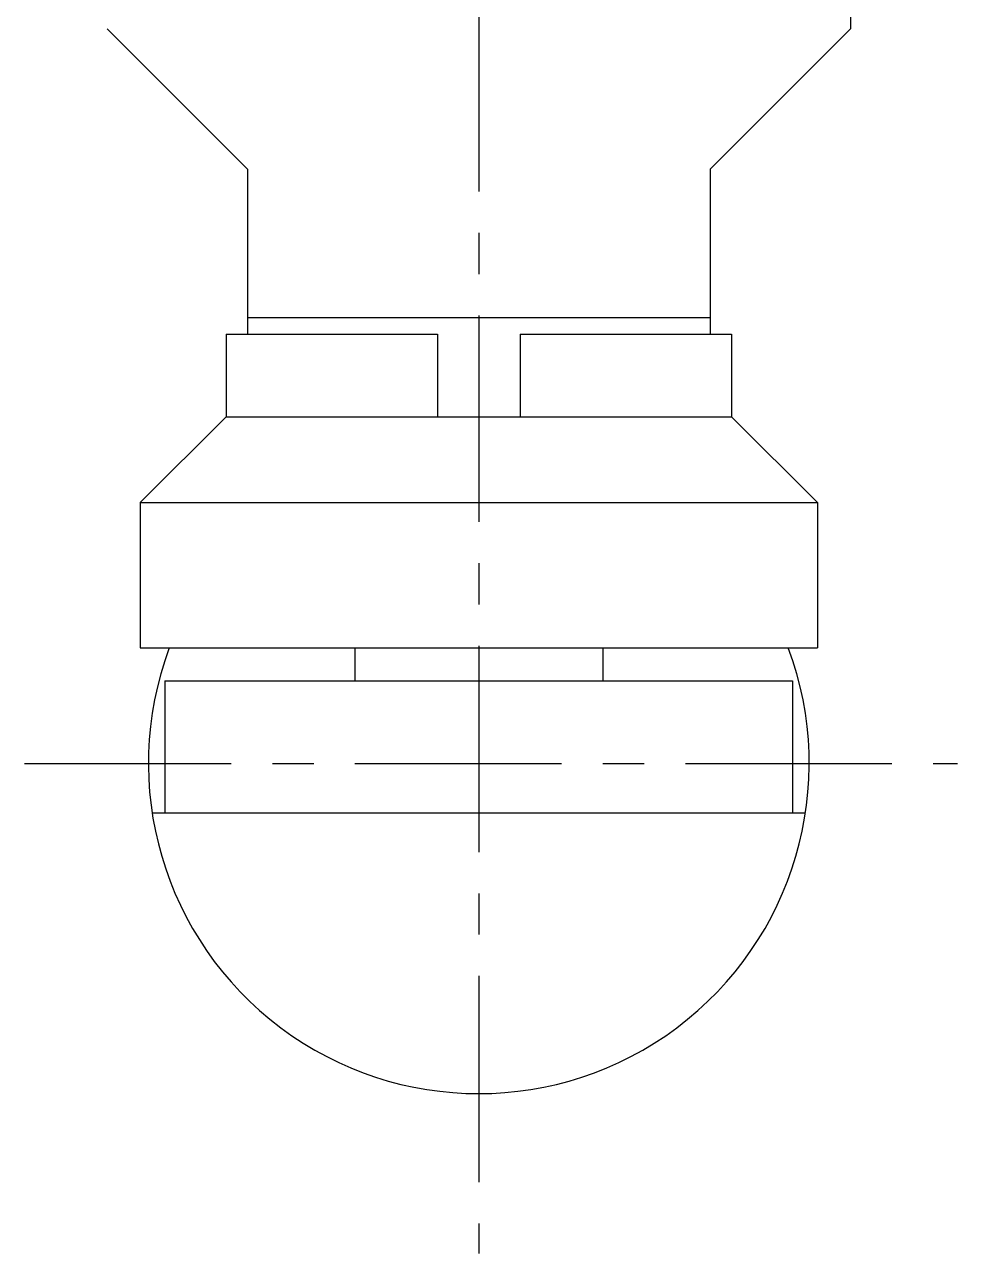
# Model space of a CAD drawing. Extents: x 35.4 to 93.6, y 120 to 187.8.
# Drawn here: x 36.54 to 42.19, y 145.07 to 152.51 of the extents above; entities that cross this region are included whole.
import ezdxf

# ---------------------------------------------------------------- set-up
doc = ezdxf.new("R2010")
doc.units = 0
doc.linetypes.add('CENTER', pattern=[2, 1.25, -0.25, 0.25, -0.25])
doc.layers.get('0').update_dxf_attribs({"linetype": 'CONTINUOUS'})
doc.layers.add('CENTER', color=1, linetype='CENTER')

msp = doc.modelspace()

# ---------------------------------------------------------------- linework, layer by layer
at = {"color": 7, "linetype": 'CONTINUOUS'}
for p, q in [((41.5415, 157.0376), (41.5415, 152.4876)), ((37.0415, 152.4876), (37.8915, 151.6376)), ((41.5415, 152.4876), (40.6915, 151.6376)), ((37.8915, 151.6376), (37.8915, 150.6376)), ((40.6915, 151.6376), (40.6915, 150.6376)), ((37.8915, 150.7376), (40.6915, 150.7376)), ((37.7615, 150.6376), (37.7615, 150.1376)), ((37.7615, 150.6376), (39.0415, 150.6376)), ((39.0415, 150.6376), (39.0415, 150.1376)), ((39.5415, 150.6376), (39.5415, 150.1376)), ((39.5415, 150.6376), (40.8215, 150.6376)), ((40.8215, 150.6376), (40.8215, 150.1376)), ((37.2415, 149.6176), (37.7615, 150.1376)), ((37.7615, 150.1376), (40.8215, 150.1376)), ((40.8215, 150.1376), (41.3415, 149.6176)), ((37.2415, 149.6176), (41.3415, 149.6176)), ((37.2415, 149.6176), (37.2415, 148.7376)), ((41.3415, 149.6176), (41.3415, 148.7376)), ((37.2415, 148.7376), (41.3415, 148.7376)), ((38.5415, 148.7376), (38.5415, 148.5376)), ((40.0415, 148.7376), (40.0415, 148.5376)), ((37.3915, 148.5376), (37.3915, 147.7376)), ((37.3915, 148.5376), (41.1915, 148.5376)), ((41.1915, 148.5376), (41.1915, 147.7376)), ((37.3141, 147.7376), (41.2689, 147.7376))]:
    msp.add_line(p, q, dxfattribs=at)
msp.add_arc((39.2915, 148.0376), 2, 159.51274, 20.48724, dxfattribs=at)
at = {"layer": 'CENTER', "color": 1, "linetype": 'CENTER'}
for p, q in [((39.2915, 164.7506), (39.2915, 145.0698)), ((36.5419, 148.0376), (42.1889, 148.0376))]:
    msp.add_line(p, q, dxfattribs=at)

doc.saveas('drawing.dxf')
